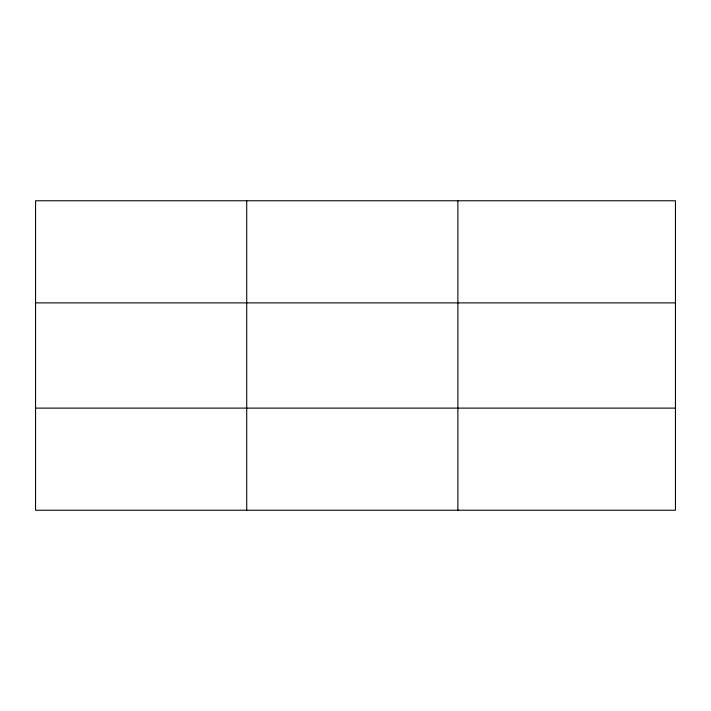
<?xml version="1.0" encoding="UTF-8"?>
<svg xmlns="http://www.w3.org/2000/svg" width="711" height="711" viewBox="0 0 711 711"><rect width="100%" height="100%" fill="white"/><g stroke="black" fill="none" stroke-linecap="round" stroke-linejoin="round"><path stroke-width="1.07" d="M246.717 200.769L246.717 510.231M457.884 200.769L457.884 510.231M35.55 302.886L675.45 302.886M35.55 408.114L675.45 408.114M675.45 476.192L675.45 510.231L35.55 510.231L35.55 200.769L675.45 200.769L675.45 476.192"/></g></svg>
